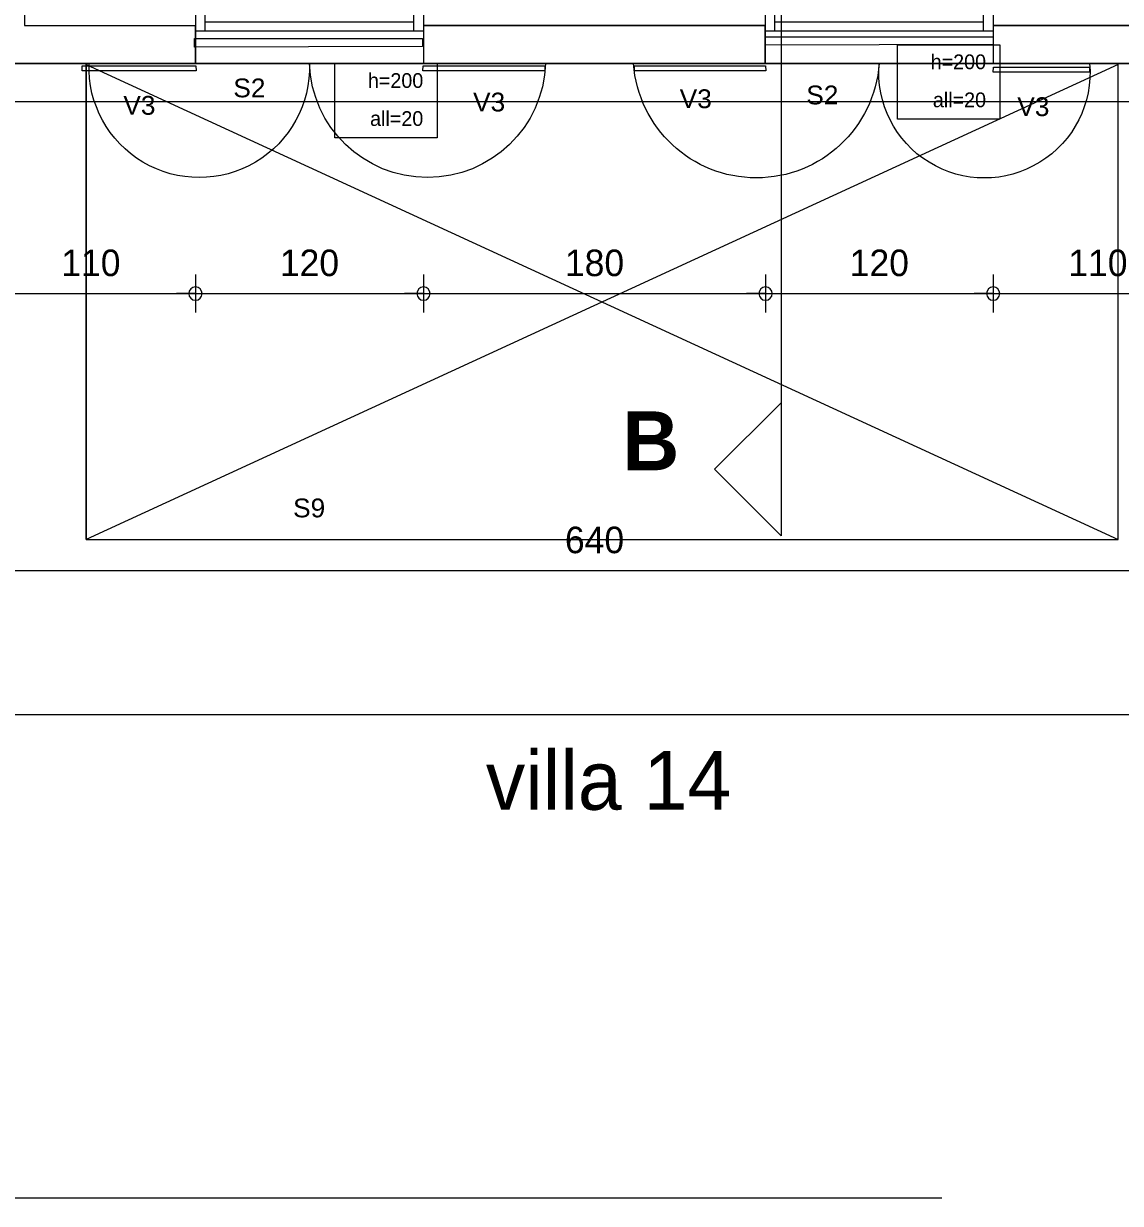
# Model space of a CAD drawing. Header units: metres. Extents: x -30.4 to 29.6, y -50.6 to 0.4.
# Drawn here: x 14.45 to 20.22, y -35.61 to -29.4 of the extents above; entities that cross this region are included whole.
import ezdxf
from ezdxf.enums import TextEntityAlignment as Align
from ezdxf.lldxf.tags import DXFTag

# ---------------------------------------------------------------- set-up
doc = ezdxf.new("R2010")
doc.units = ezdxf.units.M
doc.header["$MEASUREMENT"] = 0
for name, color, linetype in [('Calque commun', 7, 'Continuous'), ('Calque100', 7, 'Continuous'), ('Calque4', 7, 'Continuous'), ('Cotations', 7, 'Continuous'), ('Textes', 7, 'Continuous')]:
    doc.layers.add(name, color=color, linetype=linetype)
doc.styles.add('Arial4', font='arial.ttf', dxfattribs={"height": 0.098961})
doc.styles.add('Century Gothic', font='GOTHIC.TTF', dxfattribs={"height": 0.139636})
doc.styles.add('Century Gothic12', font='GOTHIC.TTF', dxfattribs={"height": 0.310302})
doc.styles.add('Century Gothic3', font='GOTHICB.TTF', dxfattribs={"height": 0.31023})
doc.styles.add('Century Gothic7', font='GOTHIC.TTF', dxfattribs={"height": 0.077575})
tags = doc.linetypes.add('DASHDOT2', pattern=[0.5, 0.25, -0.125, 0, -0.125]).pattern_tags.tags
tags[10:11] = [DXFTag(74, 4), DXFTag(75, 0), DXFTag(340, '0'), DXFTag(46, 1.0), DXFTag(50, 0.0), DXFTag(44, 0.0), DXFTag(45, 0.0)]
tags[8:9] = [DXFTag(74, 4), DXFTag(75, 0), DXFTag(340, '0'), DXFTag(46, 1.0), DXFTag(50, 0.0), DXFTag(44, 0.0), DXFTag(45, 0.0)]
tags[6:7] = [DXFTag(74, 4), DXFTag(75, 0), DXFTag(340, '0'), DXFTag(46, 1.0), DXFTag(50, 0.0), DXFTag(44, 0.0), DXFTag(45, 0.0)]
tags[4:5] = [DXFTag(74, 4), DXFTag(75, 0), DXFTag(340, '0'), DXFTag(46, 1.0), DXFTag(50, 0.0), DXFTag(44, 0.0), DXFTag(45, 0.0)]
tags = doc.linetypes.add('HIDDEN', pattern=[0.375, 0.25, -0.125]).pattern_tags.tags
tags[6:7] = [DXFTag(74, 4), DXFTag(75, 0), DXFTag(340, '0'), DXFTag(46, 1.0), DXFTag(50, 0.0), DXFTag(44, 0.0), DXFTag(45, 0.0)]
tags[4:5] = [DXFTag(74, 4), DXFTag(75, 0), DXFTag(340, '0'), DXFTag(46, 1.0), DXFTag(50, 0.0), DXFTag(44, 0.0), DXFTag(45, 0.0)]
tags = doc.linetypes.add('HIDDEN2', pattern=[0.1875, 0.125, -0.0625]).pattern_tags.tags
tags[6:7] = [DXFTag(74, 4), DXFTag(75, 0), DXFTag(340, '0'), DXFTag(46, 1.0), DXFTag(50, 0.0), DXFTag(44, 0.0), DXFTag(45, 0.0)]
tags[4:5] = [DXFTag(74, 4), DXFTag(75, 0), DXFTag(340, '0'), DXFTag(46, 1.0), DXFTag(50, 0.0), DXFTag(44, 0.0), DXFTag(45, 0.0)]

# ---------------------------------------------------------------- blocks, each defined once
blk = doc.blocks.new('new')
at = {"layer": 'Calque commun', "color": 5, "linetype": 'Continuous', "lineweight": 9}
blk.add_arc((0, 0), 0.5, 0, 359.99941, dxfattribs=at)
blk = doc.blocks.new('new2')
at = {"layer": 'Calque commun', "color": 5, "linetype": 'Continuous', "lineweight": 9}
blk.add_arc((0, 0), 0.5, 0, 359.99941, dxfattribs=at)
blk = doc.blocks.new('DimLine18434')
at = {"layer": 'Calque commun', "color": 5, "linetype": 'Continuous', "lineweight": 9}
for p, q in [((14.254, -32.1796), (14.254, -32.3796)), ((20.654, -32.1796), (20.654, -32.3796)), ((14.254, -32.2796), (14.154, -32.2796)), ((14.254, -32.2796), (20.654, -32.2796)), ((20.654, -32.2796), (20.754, -32.2796))]:
    blk.add_line(p, q, dxfattribs=at)
at = {"layer": 'Calque commun', "color": 5, "linetype": 'Continuous', "lineweight": 9, "xscale": 0.07000000029802322, "yscale": 0.07000000029802322, "zscale": 0.07000000029802322}
for name, p in [('new', (14.254, -32.2796)), ('new2', (20.654, -32.2796))]:
    blk.add_blockref(name, p, dxfattribs=at)
at = {"layer": 'Calque commun', "color": 5, "linetype": 'Continuous', "lineweight": 9, "style": 'Century Gothic'}
blk.add_text('640', height=0.13964, dxfattribs=at).set_placement((17.454, -32.2296), align=Align.BOTTOM_CENTER)
blk = doc.blocks.new('Block35145')
at = {"layer": 'Calque commun', "color": 7, "linetype": 'Continuous', "lineweight": 9}
blk.add_line((14.454, -20.8106), (14.454, -29.4107), dxfattribs=at)
blk = doc.blocks.new('Block36305')
at = {"layer": 'Calque commun', "color": 7, "linetype": 'Continuous', "lineweight": 9}
for p, q in [((14.574, -29.2906), (15.354, -29.2906)), ((16.554, -29.2906), (18.3515, -29.2906)), ((19.5515, -29.2906), (20.334, -29.2906)), ((14.454, -29.4107), (15.354, -29.4107)), ((16.554, -29.4107), (18.3515, -29.4107)), ((19.5515, -29.4107), (20.454, -29.4107))]:
    blk.add_line(p, q, dxfattribs=at)
at = {"layer": 'Calque commun', "color": 7, "linetype": 'Continuous', "lineweight": 18}
for p, q in [((14.254, -29.6106), (15.354, -29.6106)), ((16.554, -29.6106), (18.3515, -29.6106)), ((19.5515, -29.6106), (20.654, -29.6106))]:
    blk.add_line(p, q, dxfattribs=at)
blk = doc.blocks.new('@PRES_1_$$_1-19')
at = {"layer": 'Calque commun', "color": 5, "linetype": 'Continuous', "lineweight": 9}
for p, q in [((0, 0.32), (1.2, 0.32)), ((1.2, 0.15), (0, 0.15)), ((0.05, 0.05), (0.05, 0.15)), ((1.15, 0.15), (1.15, 0.05)), ((0.05, 0.1), (1.15, 0.1)), ((1.2, 0.05), (0, 0.05)), ((0, 0), (1.2, 0))]:
    blk.add_line(p, q, dxfattribs=at)
blk = doc.blocks.new('@PRES_1_$$_1-20')
at = {"layer": 'Calque commun', "color": 7, "linetype": 'Continuous', "lineweight": 9}
blk.add_line((0, 0), (0, 0.32), dxfattribs=at)
blk = doc.blocks.new('@PRES_1_$$_1-21')
at = {"layer": 'Calque commun', "color": 7, "linetype": 'Continuous', "lineweight": 9}
blk.add_line((0, 0), (0, 0.32), dxfattribs=at)
blk = doc.blocks.new('INTER_2D_COMB7')
at = {"layer": 'Calque4', "color": 0, "linetype": 'ByBlock', "lineweight": -2}
for name in ['@PRES_1_$$_1-19', '@PRES_1_$$_1-20']:
    blk.add_blockref(name, (0, 0), dxfattribs=at)
at = {"layer": 'Calque4', "color": 0, "linetype": 'ByBlock', "lineweight": -2, "extrusion": (0, 0, -1), "xscale": -1, "yscale": -1, "zscale": -1, "rotation": -180}
blk.add_blockref('@PRES_1_$$_1-21', (-1.2, 0), dxfattribs=at)
blk = doc.blocks.new('PLACED_COMB7')
at = {"layer": 'Calque4', "color": 0, "linetype": 'ByBlock', "lineweight": -2}
blk.add_blockref('INTER_2D_COMB7', (0, 0), dxfattribs=at)
blk = doc.blocks.new('new193')
at = {"layer": 'Calque commun', "color": 5, "linetype": 'Continuous', "lineweight": 9}
blk.add_arc((0, 0), 0.5, 0, 359.99941, dxfattribs=at)
blk = doc.blocks.new('new194')
at = {"layer": 'Calque commun', "color": 5, "linetype": 'Continuous', "lineweight": 9}
blk.add_arc((0, 0), 0.5, 0, 359.99941, dxfattribs=at)
blk = doc.blocks.new('DimLine36640')
at = {"layer": 'Calque commun', "color": 5, "linetype": 'Continuous', "lineweight": 9}
for p, q in [((14.254, -30.9215), (14.254, -30.7215)), ((15.354, -30.7215), (15.354, -30.9215)), ((14.254, -30.8215), (14.154, -30.8215)), ((14.254, -30.8215), (15.354, -30.8215)), ((15.354, -30.8215), (15.454, -30.8215))]:
    blk.add_line(p, q, dxfattribs=at)
at = {"layer": 'Calque commun', "color": 5, "linetype": 'Continuous', "lineweight": 9, "xscale": 0.07000000029802322, "yscale": 0.07000000029802322, "zscale": 0.07000000029802322}
for name, p in [('new193', (14.254, -30.8215)), ('new194', (15.354, -30.8215))]:
    blk.add_blockref(name, p, dxfattribs=at)
at = {"layer": 'Calque commun', "color": 5, "linetype": 'Continuous', "lineweight": 9, "style": 'Century Gothic'}
blk.add_text('110', height=0.13964, dxfattribs=at).set_placement((14.804, -30.7715), align=Align.BOTTOM_CENTER)
blk = doc.blocks.new('new195')
at = {"layer": 'Calque commun', "color": 5, "linetype": 'Continuous', "lineweight": 9}
blk.add_arc((0, 0), 0.5, 0, 359.99941, dxfattribs=at)
blk = doc.blocks.new('new196')
at = {"layer": 'Calque commun', "color": 5, "linetype": 'Continuous', "lineweight": 9}
blk.add_arc((0, 0), 0.5, 0, 359.99941, dxfattribs=at)
blk = doc.blocks.new('DimLine36648')
at = {"layer": 'Calque commun', "color": 5, "linetype": 'Continuous', "lineweight": 9}
for p, q in [((15.354, -30.7215), (15.354, -30.9215)), ((16.554, -30.7215), (16.554, -30.9215)), ((15.354, -30.8215), (15.254, -30.8215)), ((15.354, -30.8215), (16.554, -30.8215)), ((16.554, -30.8215), (16.654, -30.8215))]:
    blk.add_line(p, q, dxfattribs=at)
at = {"layer": 'Calque commun', "color": 5, "linetype": 'Continuous', "lineweight": 9, "xscale": 0.07000000029802322, "yscale": 0.07000000029802322, "zscale": 0.07000000029802322}
for name, p in [('new195', (15.354, -30.8215)), ('new196', (16.554, -30.8215))]:
    blk.add_blockref(name, p, dxfattribs=at)
at = {"layer": 'Calque commun', "color": 5, "linetype": 'Continuous', "lineweight": 9, "style": 'Century Gothic'}
blk.add_text('120', height=0.13964, dxfattribs=at).set_placement((15.954, -30.7715), align=Align.BOTTOM_CENTER)
blk = doc.blocks.new('new197')
at = {"layer": 'Calque commun', "color": 5, "linetype": 'Continuous', "lineweight": 9}
blk.add_arc((0, 0), 0.5, 0, 359.99941, dxfattribs=at)
blk = doc.blocks.new('new198')
at = {"layer": 'Calque commun', "color": 5, "linetype": 'Continuous', "lineweight": 9}
blk.add_arc((0, 0), 0.5, 0, 359.99941, dxfattribs=at)
blk = doc.blocks.new('DimLine36656')
at = {"layer": 'Calque commun', "color": 5, "linetype": 'Continuous', "lineweight": 9}
for p, q in [((16.554, -30.7215), (16.554, -30.9215)), ((18.3539, -30.7215), (18.3539, -30.9215)), ((16.554, -30.8215), (16.454, -30.8215)), ((16.554, -30.8215), (18.3539, -30.8215)), ((18.3539, -30.8215), (18.4539, -30.8215))]:
    blk.add_line(p, q, dxfattribs=at)
at = {"layer": 'Calque commun', "color": 5, "linetype": 'Continuous', "lineweight": 9, "xscale": 0.07000000029802322, "yscale": 0.07000000029802322, "zscale": 0.07000000029802322}
for name, p in [('new197', (16.554, -30.8215)), ('new198', (18.3539, -30.8215))]:
    blk.add_blockref(name, p, dxfattribs=at)
at = {"layer": 'Calque commun', "color": 5, "linetype": 'Continuous', "lineweight": 9, "style": 'Century Gothic'}
blk.add_text('180', height=0.13964, dxfattribs=at).set_placement((17.454, -30.7715), align=Align.BOTTOM_CENTER)
blk = doc.blocks.new('new199')
at = {"layer": 'Calque commun', "color": 5, "linetype": 'Continuous', "lineweight": 9}
blk.add_arc((0, 0), 0.5, 0, 359.99941, dxfattribs=at)
blk = doc.blocks.new('new200')
at = {"layer": 'Calque commun', "color": 5, "linetype": 'Continuous', "lineweight": 9}
blk.add_arc((0, 0), 0.5, 0, 359.99941, dxfattribs=at)
blk = doc.blocks.new('DimLine36664')
at = {"layer": 'Calque commun', "color": 5, "linetype": 'Continuous', "lineweight": 9}
for p, q in [((18.3539, -30.7215), (18.3539, -30.9215)), ((19.5515, -30.7215), (19.5515, -30.9215)), ((18.3539, -30.8215), (18.2539, -30.8215)), ((18.3539, -30.8215), (19.5515, -30.8215)), ((19.5515, -30.8215), (19.6515, -30.8215))]:
    blk.add_line(p, q, dxfattribs=at)
at = {"layer": 'Calque commun', "color": 5, "linetype": 'Continuous', "lineweight": 9, "xscale": 0.07000000029802322, "yscale": 0.07000000029802322, "zscale": 0.07000000029802322}
for name, p in [('new199', (18.3539, -30.8215)), ('new200', (19.5515, -30.8215))]:
    blk.add_blockref(name, p, dxfattribs=at)
at = {"layer": 'Calque commun', "color": 5, "linetype": 'Continuous', "lineweight": 9, "style": 'Century Gothic'}
blk.add_text('120', height=0.13964, dxfattribs=at).set_placement((18.9527, -30.7715), align=Align.BOTTOM_CENTER)
blk = doc.blocks.new('new201')
at = {"layer": 'Calque commun', "color": 5, "linetype": 'Continuous', "lineweight": 9}
blk.add_arc((0, 0), 0.5, 0, 359.99941, dxfattribs=at)
blk = doc.blocks.new('new202')
at = {"layer": 'Calque commun', "color": 5, "linetype": 'Continuous', "lineweight": 9}
blk.add_arc((0, 0), 0.5, 0, 359.99941, dxfattribs=at)
blk = doc.blocks.new('DimLine36672')
at = {"layer": 'Calque commun', "color": 5, "linetype": 'Continuous', "lineweight": 9}
for p, q in [((19.5515, -30.7215), (19.5515, -30.9215)), ((20.654, -30.9215), (20.654, -30.7215)), ((19.5515, -30.8215), (19.4515, -30.8215)), ((19.5515, -30.8215), (20.654, -30.8215)), ((20.654, -30.8215), (20.754, -30.8215))]:
    blk.add_line(p, q, dxfattribs=at)
at = {"layer": 'Calque commun', "color": 5, "linetype": 'Continuous', "lineweight": 9, "xscale": 0.07000000029802322, "yscale": 0.07000000029802322, "zscale": 0.07000000029802322}
for name, p in [('new201', (19.5515, -30.8215)), ('new202', (20.654, -30.8215))]:
    blk.add_blockref(name, p, dxfattribs=at)
at = {"layer": 'Calque commun', "color": 5, "linetype": 'Continuous', "lineweight": 9, "style": 'Century Gothic'}
blk.add_text('110', height=0.13964, dxfattribs=at).set_placement((20.1027, -30.7715), align=Align.BOTTOM_CENTER)
blk = doc.blocks.new('new307')
at = {"layer": 'Calque commun', "color": 5, "linetype": 'Continuous', "lineweight": 9}
blk.add_arc((0, 0), 0.5, 0, 359.99941, dxfattribs=at)
blk = doc.blocks.new('new308')
at = {"layer": 'Calque commun', "color": 5, "linetype": 'Continuous', "lineweight": 9}
blk.add_arc((0, 0), 0.5, 0, 359.99941, dxfattribs=at)
blk = doc.blocks.new('DimLine41328')
at = {"layer": 'Calque commun', "color": 5, "linetype": 'Continuous', "lineweight": 9}
for p, q in [((14.254, -32.937), (14.254, -33.137)), ((27.254, -32.937), (27.254, -33.137)), ((14.254, -33.037), (14.154, -33.037)), ((14.254, -33.037), (27.254, -33.037)), ((27.254, -33.037), (27.354, -33.037))]:
    blk.add_line(p, q, dxfattribs=at)
at = {"layer": 'Calque commun', "color": 5, "linetype": 'Continuous', "lineweight": 9, "xscale": 0.07000000029802322, "yscale": 0.07000000029802322, "zscale": 0.07000000029802322}
for name, p in [('new307', (14.254, -33.037)), ('new308', (27.254, -33.037))]:
    blk.add_blockref(name, p, dxfattribs=at)
at = {"layer": 'Calque commun', "color": 5, "linetype": 'Continuous', "lineweight": 9, "style": 'Century Gothic'}
blk.add_text('1300', height=0.13964, dxfattribs=at).set_placement((20.754, -32.987), align=Align.BOTTOM_CENTER)
blk = doc.blocks.new('fleche08')
at = {"layer": 'Calque100', "color": 6, "linetype": 'Continuous', "lineweight": 18}
mesh = blk.add_polyface(dxfattribs=at)
corners = [(-0.35, -0.35), (0, 0), (0.35, -0.35)]
mesh.append_faces([[corners[k] for k in face] for face in [(0, 1, 2)]], dxfattribs={"color": 6})

msp = doc.modelspace()

# ---------------------------------------------------------------- linework, layer by layer
at = {"layer": 'Calque commun', "color": 12, "linetype": 'Continuous', "lineweight": 18}
for p, q in [((14.454, -29.4107), (15.354, -29.4107)), ((15.354, -29.6106), (15.354, -29.4107)), ((20.654, -29.4107), (19.5515, -29.4107)), ((19.5515, -29.4107), (19.5515, -29.6106))]:
    msp.add_line(p, q, dxfattribs=at)
for points in [[(14.454, -24.6612, 0), (14.454, -24.6612, 0), (14.454, -29.4107, 0), (15.354, -29.4107, 0), (15.354, -29.4107, 0)], [(18.3515, -29.6106, 0), (18.3515, -29.4107, 0), (16.554, -29.4107, 0), (16.554, -29.6106, 0)]]:
    msp.add_polyline3d(points, dxfattribs=at)
at = {"layer": 'Calque commun', "color": 7, "linetype": 'Continuous', "lineweight": 9, "extrusion": (1.26684e-16, -4.22288e-18, -1)}
msp.add_arc((-15.374, -29.6306), 0.5803, 178.02499, 1.97501, dxfattribs=at)
at = {"layer": 'Calque commun', "color": 7, "linetype": 'Continuous', "lineweight": 9, "extrusion": (1.18307e-16, 4.15411e-18, -1)}
msp.add_arc((-16.5751, -29.5896), 0.6214, 181.94289, 358.05711, dxfattribs=at)
at = {"layer": 'Calque commun', "color": 7, "linetype": 'Continuous', "lineweight": 9, "extrusion": (5.63808e-17, 5.7459e-17, -1)}
msp.add_arc((-18.3054, -29.565), 0.6477, 184.04238, 355.95762, dxfattribs=at)
at = {"layer": 'Calque commun', "color": 7, "linetype": 'Continuous', "lineweight": 9, "extrusion": (6.68775e-17, 5.55362e-17, -1)}
msp.add_arc((-19.5054, -29.6572), 0.5559, 175.20015, 4.79984, dxfattribs=at)
at = {"layer": 'Cotations', "color": 7, "linetype": 'Continuous', "lineweight": 9}
msp.add_line((19.2818, -35.5825), (-30.3979, -35.5825), dxfattribs=at)
at = {"layer": 'Cotations', "color": 1, "linetype": 'DASHDOT2', "lineweight": 18, "flags": 128}
msp.add_lwpolyline([(18.4357, -17.9637), (18.4357, -31.7271), (18.4357, -31.7271)], dxfattribs=at)
at = {"layer": 'Cotations', "color": 12, "linetype": 'HIDDEN', "lineweight": 9, "flags": 128}
msp.add_lwpolyline([(14.779, -29.6153), (14.779, -32.1153), (20.209, -32.1153), (20.209, -29.6153), (14.779, -32.1153), (14.779, -29.6153), (20.209, -32.1153)], dxfattribs=at)

# ---------------------------------------------------------------- block references
at = {"layer": 'Calque commun', "color": 0, "linetype": 'ByBlock', "lineweight": -2}
for name in ['Block35145', 'Block36305']:
    msp.add_blockref(name, (0, 0), dxfattribs=at)
at = {"layer": 'Calque commun', "color": 0, "linetype": 'ByBlock', "lineweight": -2, "extrusion": (0, 0, -1), "xscale": -1, "yscale": -1, "zscale": -1}
for p in [(-15.354, -29.2906), (-18.3515, -29.2906)]:
    msp.add_blockref('PLACED_COMB7', p, dxfattribs=at)
at = {"layer": 'Calque commun', "color": 5, "linetype": 'Continuous', "lineweight": 9}
for name in ['DimLine36640', 'DimLine36648', 'DimLine36656', 'DimLine36664', 'DimLine36672', 'DimLine18434', 'DimLine41328']:
    msp.add_blockref(name, (0, 0), dxfattribs=at)
at = {"layer": 'Calque commun', "color": 0, "linetype": 'ByBlock', "lineweight": -2, "rotation": 90}
msp.add_blockref('fleche08', (18.0857, -31.7456), dxfattribs=at)

# ---------------------------------------------------------------- texts
at = {"layer": 'Calque commun', "color": 5, "linetype": 'ByBlock', "lineweight": -2, "char_height": 0.07758, "attachment_point": 3, "line_spacing_factor": 1.546883, "style": 'Century Gothic7'}
for insert in [(19.5141, -29.563), (16.5529, -29.6615)]:
    msp.add_mtext('h=200\\Pall=20', dxfattribs=dict(at, insert=insert))
at = {"layer": 'Textes', "color": 5, "linetype": 'ByBlock', "lineweight": -2, "style": 'Arial4'}
for s, p in [('S2', (15.7225, -29.8183)), ('S2', (18.7372, -29.8555)), ('V3', (15.1438, -29.91)), ('V3', (16.9839, -29.8927)), ('V3', (18.0712, -29.8753)), ('V3', (19.8476, -29.9171))]:
    msp.add_text(s, height=0.09896, dxfattribs=at).set_placement(p, align=Align.BOTTOM_RIGHT)
at = {"layer": 'Textes', "color": 5, "linetype": 'ByBlock', "lineweight": -2, "style": 'Century Gothic3'}
msp.add_text('B', height=0.3102, dxfattribs=at).set_placement((17.6006, -31.4412), align=Align.TOP_LEFT)
at = {"layer": 'Textes', "color": 5, "linetype": 'ByBlock', "lineweight": -2}
for s, height, style, p in [('S9', 0.09896, 'Arial4', (15.8678, -32.0287)), ('villa 14', 0.3103, 'Century Gothic12', (16.882, -33.6312))]:
    msp.add_text(s, height=height, dxfattribs=dict(at, style=style)).set_placement(p, align=Align.BOTTOM_LEFT)

# ---------------------------------------------------------------- meshes
at = {"layer": 'Calque commun', "color": 7, "linetype": 'Continuous', "lineweight": 9}
mesh = msp.add_polyface(dxfattribs=at)
corners = [(29.6021, -8.6275), (-30.3979, -8.6275), (-30.3979, -50.6275), (29.6021, -50.6275)]
mesh.append_faces([[corners[k] for k in face] for face in [(0, 1, 2, 3)]], dxfattribs={"color": 7})
mesh = msp.add_polyface(dxfattribs=at)
corners = [(15.3496, -29.4795), (16.5496, -29.4795), (16.5496, -29.5204), (15.3496, -29.5241)]
mesh.append_faces([[corners[k] for k in face] for face in [(0, 1, 2, 3)]], dxfattribs={"color": 7})
mesh = msp.add_polyface(dxfattribs=at)
corners = [(18.3515, -29.4698), (19.5515, -29.4698), (19.5515, -29.5106), (18.3515, -29.5143)]
mesh.append_faces([[corners[k] for k in face] for face in [(0, 1, 2, 3)]], dxfattribs={"color": 7})
at = {"layer": 'Calque commun', "color": 11, "linetype": 'Continuous', "lineweight": 18}
mesh = msp.add_polyface(dxfattribs=at)
corners = [(19.0483, -29.5122), (19.5867, -29.5122), (19.5867, -29.9029), (19.0483, -29.9029)]
mesh.append_faces([[corners[k] for k in face] for face in [(0, 1, 2, 3)]], dxfattribs={"color": 11})
at = {"layer": 'Calque commun', "color": 16, "linetype": 'HIDDEN2', "lineweight": 9}
mesh = msp.add_polyface(dxfattribs=at)
corners = [(14.254, -29.6106), (14.254, -29.8106), (20.654, -29.8106), (20.654, -29.6106)]
mesh.append_faces([[corners[k] for k in face] for face in [(0, 1, 2, 3)]], dxfattribs={"color": 16})
at = {"layer": 'Calque commun', "color": 11, "linetype": 'Continuous', "lineweight": 18}
mesh = msp.add_polyface(dxfattribs=at)
corners = [(16.0871, -29.6106), (16.6255, -29.6106), (16.6255, -30.0014), (16.0871, -30.0014)]
mesh.append_faces([[corners[k] for k in face] for face in [(0, 1, 2, 3)]], dxfattribs={"color": 11})
at = {"layer": 'Calque commun', "color": 7, "linetype": 'Continuous', "lineweight": 9}
mesh = msp.add_polyface(dxfattribs=at)
corners = [(14.7582, -29.623), (15.3564, -29.623), (15.3578, -29.6491), (14.7582, -29.6491)]
mesh.append_faces([[corners[k] for k in face] for face in [(0, 1, 2, 3)]], dxfattribs={"color": 7})
mesh = msp.add_polyface(dxfattribs=at)
corners = [(17.192, -29.623), (17.192, -29.6491), (16.5502, -29.6491), (16.5516, -29.623)]
mesh.append_faces([[corners[k] for k in face] for face in [(0, 1, 2, 3)]], dxfattribs={"color": 7})
mesh = msp.add_polyface(dxfattribs=at)
corners = [(17.6635, -29.623), (18.3539, -29.623), (18.3553, -29.6491), (17.6635, -29.6491)]
mesh.append_faces([[corners[k] for k in face] for face in [(0, 1, 2, 3)]], dxfattribs={"color": 7})
mesh = msp.add_polyface(dxfattribs=at)
corners = [(20.0591, -29.6294), (20.0591, -29.6554), (19.5516, -29.6554), (19.553, -29.6294)]
mesh.append_faces([[corners[k] for k in face] for face in [(0, 1, 2, 3)]], dxfattribs={"color": 7})

doc.saveas('drawing.dxf')
